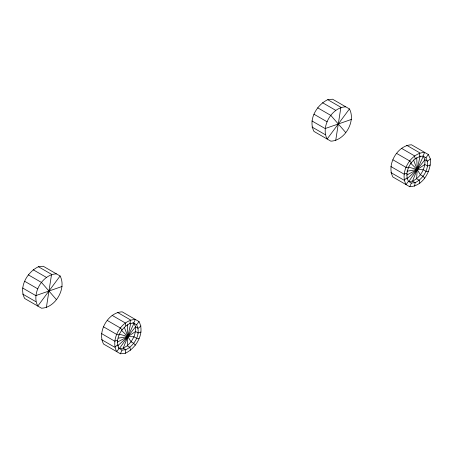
<?xml version="1.0" encoding="UTF-8"?>
<svg xmlns="http://www.w3.org/2000/svg" width="453" height="453" viewBox="0 0 453 453"><rect width="100%" height="100%" fill="white"/><g stroke="black" fill="none" stroke-linecap="round" stroke-linejoin="round"><path stroke-width="0.68" d="M46.336 307.729L51.568 274.337L38.42 266.743C27.423 271.925 18.516 286.828 24.655 298.476L41.506 308.21C55.453 307.814 66.738 288.272 60.102 275.99L43.25 266.262L38.42 266.743M125.249 353.306C136.24 348.119 145.147 333.215 139.014 321.568L122.163 311.84C108.21 312.23 96.925 331.777 103.561 344.054L120.413 353.782L125.249 353.306L125.809 349.71C134.439 345.639 141.427 333.946 136.613 324.807L132.82 322.615M129.915 323.504L133.709 323.131L135.311 319.433C121.364 319.824 110.079 339.371 116.715 351.647L119.116 348.408C114.303 339.269 121.291 327.57 129.915 323.504L130.481 319.909L117.327 312.315M335.673 140.685L340.905 107.287L327.751 99.694C316.76 104.881 307.853 119.785 313.986 131.432L330.837 141.16C344.79 140.77 356.075 121.223 349.439 108.947L332.587 99.218L327.751 99.694M414.58 186.257L415.146 182.661C423.77 178.595 430.763 166.902 425.945 157.763L423.045 156.087C411.941 156.591 403.34 171.489 408.447 181.359L411.352 183.035L415.146 182.661L412.513 181.143L408.725 181.517L417.196 169.558L424.886 159.716L423.317 156.24L417.196 169.558L412.513 181.143C420.463 177.451 425.667 168.442 424.886 159.716L427.519 161.234L430.35 158.946L428.345 154.524L411.494 144.79C397.547 145.186 386.262 164.728 392.898 177.01L409.75 186.738C422.904 186.228 431.358 171.058 430.35 158.946M419.252 156.461L419.812 152.865L406.664 145.271M130.787 322.978L127.865 336.607L127.287 345.82L123.182 348.187L119.388 348.567L127.865 336.607L135.549 326.76L133.98 323.289L127.865 336.607L123.182 348.187L125.809 349.71L122.016 350.084L118.227 347.893M420.124 155.928L417.196 169.558L416.618 178.771L419.252 180.288L419.812 183.239M56.404 273.855C42.452 274.246 31.166 293.793 37.803 306.069L60.102 275.99M345.741 106.812C331.789 107.202 320.503 126.749 327.14 139.026L349.439 108.947M120.413 353.782L122.016 350.084M409.75 186.738L411.352 183.035M423.045 156.087L424.648 152.384C410.695 152.774 399.41 172.321 406.047 184.597L408.447 181.359M136.613 324.807L139.014 321.568M425.945 157.763L428.345 154.524M117.52 345.956L127.865 336.607L135.549 331.5L135.549 326.76L138.182 328.278L141.013 325.996M406.856 178.907L417.196 169.558L424.886 164.456L427.519 165.974L430.35 164.988M117.542 344.937L114.711 347.219L101.557 339.625M406.879 177.887L404.048 180.175L390.894 172.582M406.715 175.073L417.196 169.558L423.317 169.739L425.945 171.262L428.345 171.727M117.378 342.117L127.865 336.607L133.98 336.789L136.613 338.306L139.014 338.77M351.443 119.416L325.135 128.556L311.987 120.968M62.106 286.46L35.804 295.605L22.65 288.012M406.879 173.148L404.048 174.133L390.894 166.54M117.542 340.192L114.711 341.177L101.557 333.584M141.013 332.032L138.182 333.017L135.549 331.5L133.98 336.789L131.076 341.817L127.287 345.82L129.915 347.338L130.481 350.282M406.975 171.194L417.196 169.558L420.412 174.767L423.045 176.285L424.648 178.137M118.324 338.131L127.865 336.607L131.076 341.817L133.709 343.334L135.311 345.18M408.447 167.859L406.047 167.395L392.898 159.801M119.116 334.909L116.715 334.444L103.561 326.851M408.498 167.1L417.196 169.558L416.732 157.723M119.162 334.144L127.865 336.607L127.395 324.773M322.519 102.718L335.673 110.311M401.432 148.29L414.58 155.883L415.146 158.827M317.689 107.82L330.837 115.413L345.741 132.559M396.596 153.397L409.75 160.985L411.352 162.837M313.986 114.23L327.14 121.823M311.987 127.004L325.135 134.598M33.188 269.762L46.336 277.355M112.095 315.339L125.249 322.932L125.809 325.877M28.352 274.863L41.506 282.457L56.404 299.603M107.259 320.441L120.413 328.034L122.016 329.88M24.655 281.273L37.803 288.867M22.65 294.054L35.804 301.647M410.718 163.256L417.196 169.558L413.504 159.892M121.381 330.299L127.865 336.607L124.411 327.581"/></g></svg>
